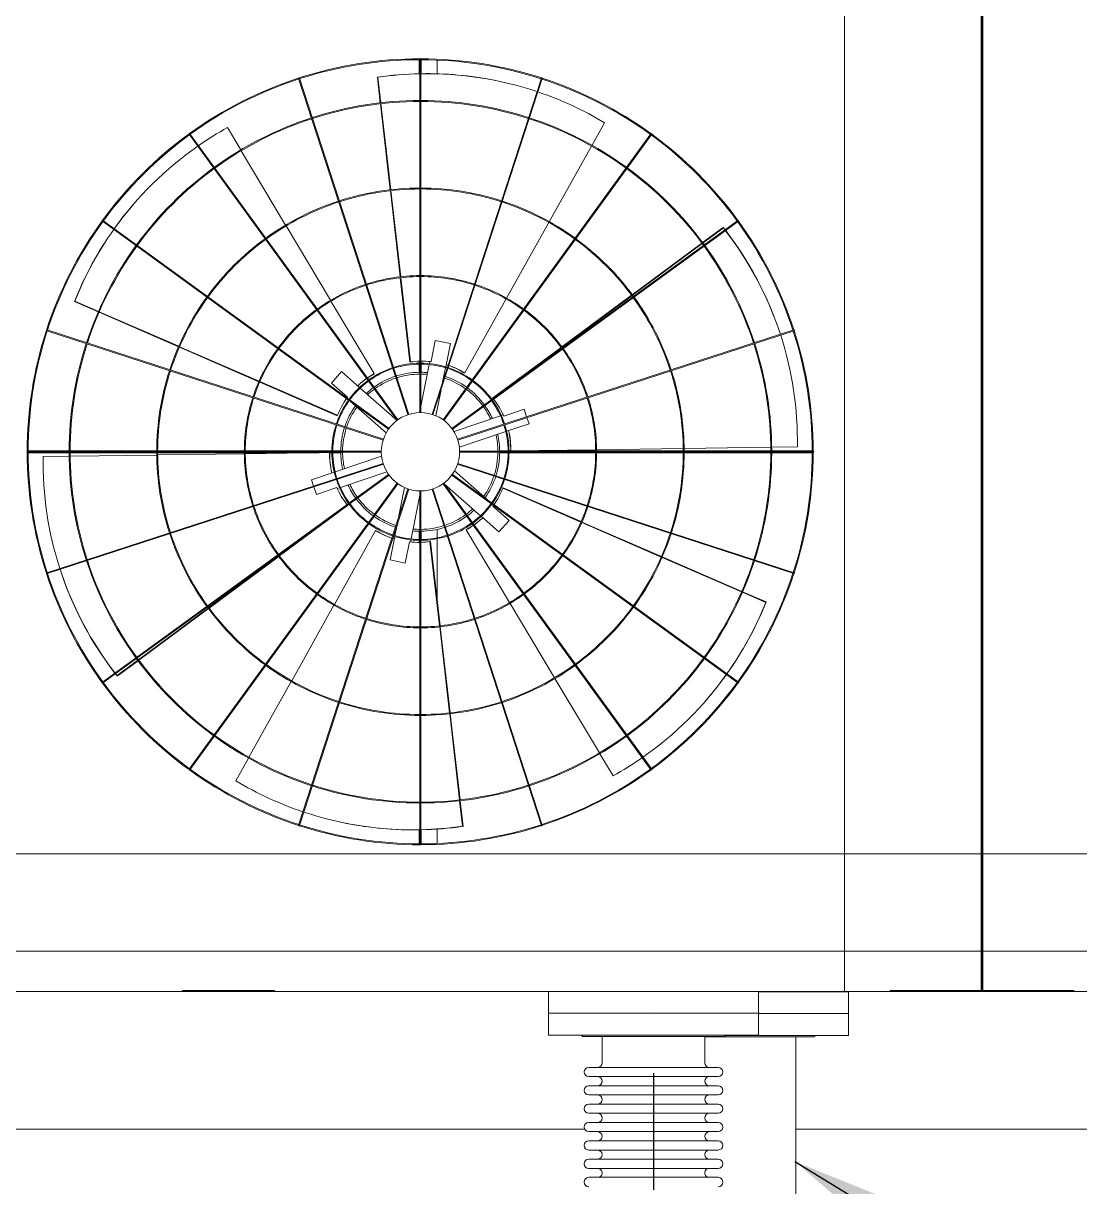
# Model space of a CAD drawing. Header units: millimetres. Extents: x -312439 to 477422, y -331570 to 212570.
# Drawn here: x 345914 to 347065, y 205573 to 206841 of the extents above; entities that cross this region are included whole.
import ezdxf

# ---------------------------------------------------------------- set-up
doc = ezdxf.new("R2010")
doc.units = ezdxf.units.MM
doc.linetypes.add('DASHDOT', pattern=[25.4, 12.7, -6.35, 0, -6.35])
doc.layers.add("MS-110TR'S", color=3, linetype='Continuous', lineweight=5)
doc.layers.add('TEXTO FORMATO', color=4, linetype='Continuous')
doc.styles.add('ROMAND', font='ROMAND.SHX')
doc.dimstyles.new('1-50 (MILIMETRO)', dxfattribs={"dimscale": 0, "dimtxt": 125, "dimasz": 125, "dimexe": 100, "dimexo": 100, "dimgap": 50, "dimtad": 0, "dimdec": 0, "dimzin": 0, "dimdsep": 46, "dimtxsty": 'ROMAND', "dimcen": -390, "dimclrd": 1, "dimclre": 1, "dimclrt": 3, "dimadec": 0, "dimazin": 0, "dimtfac": 1, "dimtdec": 0, "dimtix": 1, "dimtmove": 2, "dimatfit": 2, "dimfxl": 1, "dimtvp": 1, "dimtolj": 1, "dimtzin": 0, "dimarcsym": 0})

msp = doc.modelspace()

# ---------------------------------------------------------------- linework, layer by layer
at = {"color": 6, "linetype": 'DASHDOT', "ltscale": 10}
msp.add_line((346600.753, 205315.928, 0), (346600.753, 205786.196, 0), dxfattribs=at)
at = {"color": 5, "linetype": 'Continuous', "lineweight": 0}
for p, q in [((346755.533, 205736.689, 0), (346755.533, 205460.797, 0)), ((346670.89, 205693.374, 0), (346529.876, 205693.374, 0)), ((346670.89, 205683.374, 0), (346529.876, 205683.374, 0)), ((346670.89, 205673.374, 0), (346529.876, 205673.374, 0)), ((346670.89, 205663.374, 0), (346529.876, 205663.374, 0)), ((346670.89, 205653.374, 0), (346529.876, 205653.374, 0)), ((346670.89, 205643.374, 0), (346529.876, 205643.374, 0)), ((346670.89, 205633.374, 0), (346529.876, 205633.374, 0)), ((346670.89, 205623.374, 0), (346529.876, 205623.374, 0)), ((346670.89, 205613.374, 0), (346529.876, 205613.374, 0)), ((346670.89, 205603.374, 0), (346529.876, 205603.374, 0)), ((346670.89, 205593.374, 0), (346529.876, 205593.374, 0)), ((346670.89, 205583.613, 0), (346529.876, 205583.613, 0))]:
    msp.add_line(p, q, dxfattribs=at)
at = {"color": 7, "linetype": 'Continuous', "lineweight": 0}
for p, q in [((346525.375, 205636.197, 0), (342107.014, 205636.197, 0)), ((351226.744, 205636.197, 0), (346755.533, 205636.197, 0))]:
    msp.add_line(p, q, dxfattribs=at)
at = {"color": 5, "linetype": 'Continuous', "lineweight": 0}
for centre, radius, start, end in [((346529.876, 205698.374, 0), 5, 90, 270), ((346670.89, 205698.374, 0), 5, 270, 90), ((346539.383, 205688.374, 0), 5, 270, 90), ((346661.383, 205688.374, 0), 5, 90, 270), ((346529.876, 205678.374, 0), 5, 90, 270), ((346670.89, 205678.374, 0), 5, 270, 90), ((346539.383, 205668.374, 0), 5, 270, 90), ((346661.383, 205668.374, 0), 5, 90, 270), ((346529.876, 205658.374, 0), 5, 90, 270), ((346539.383, 205648.374, 0), 5, 270, 90), ((346661.383, 205648.374, 0), 5, 90, 270), ((346670.89, 205658.374, 0), 5, 270, 90), ((346529.876, 205638.374, 0), 5, 90, 270), ((346670.89, 205638.374, 0), 5, 270, 90), ((346539.383, 205628.374, 0), 5, 270, 90), ((346661.383, 205628.374, 0), 5, 90, 270), ((346529.876, 205618.374, 0), 5, 90, 270), ((346539.383, 205608.374, 0), 5, 270, 90), ((346661.383, 205608.374, 0), 5, 90, 270), ((346670.89, 205618.374, 0), 5, 270, 90), ((346529.876, 205598.374, 0), 5, 90, 270), ((346670.89, 205598.374, 0), 5, 270, 90), ((346539.509, 205588.374, 0), 5.002, 287.829397, 88.562061), ((346661.258, 205588.374, 0), 5.002, 91.437939, 252.170603), ((346529.876, 205578.494, 0), 5.119, 90, 270), ((346670.89, 205578.494, 0), 5.119, 270, 90)]:
    msp.add_arc(centre, radius, start, end, dxfattribs=at)
at = {"layer": "MS-110TR'S", "color": 3, "linetype": 'Continuous', "lineweight": 0}
for p, q in [((346808.383, 205786.197, 0), (346808.383, 208071.197, 0)), ((346957.383, 205786.197, 0), (346957.383, 208072.197, 0)), ((346958.383, 205786.197, 0), (346958.383, 208072.197, 0)), ((346959.383, 208071.197, 0), (346959.383, 205787.197, 0)), ((346345.287, 206801.274, 0), (346345.287, 206785.997, 0)), ((346346.037, 206416.773, 0), (346346.037, 206802.025, 0)), ((346347.037, 206802.025, 0), (346347.037, 206416.773, 0)), ((346347.287, 206786.035, 0), (346347.287, 206801.274, 0)), ((346364.656, 206785.926, 0), (346364.656, 206800.88, 0)), ((346213.83, 206780.927, 0), (346332.88, 206414.531, 0)), ((346333.831, 206414.84, 0), (346214.781, 206781.236, 0)), ((346299.607, 206782.212, 0), (346300.201, 206782.093, 0)), ((346302.799, 206754.308, 0), (346299.607, 206782.212, 0)), ((346300.201, 206782.093, 0), (346303.372, 206754.373, 0)), ((346359.243, 206414.84, 0), (346478.292, 206781.236, 0)), ((346479.243, 206780.927, 0), (346360.194, 206414.531, 0)), ((346427.938, 206778.662, 0), (346427.344, 206778.781, 0)), ((346313.64, 206659.529, 0), (346302.913, 206753.314, 0)), ((346303.486, 206753.38, 0), (346314.213, 206659.595, 0)), ((346533.431, 206708.076, 0), (346547.142, 206732.629, 0)), ((346321.06, 206408.333, 0), (346094.614, 206720.008, 0)), ((346321.869, 206408.92, 0), (346095.423, 206720.596, 0)), ((346150.77, 206702.954, 0), (346136.234, 206727.319, 0)), ((346597.65, 206720.596, 0), (346371.205, 206408.92, 0)), ((346372.014, 206408.333, 0), (346598.459, 206720.008, 0)), ((346486.921, 206624.785, 0), (346532.944, 206707.203, 0)), ((346199.647, 206621.03, 0), (346151.283, 206702.095, 0)), ((346324.481, 206564.751, 0), (346313.754, 206658.536, 0)), ((346314.327, 206658.601, 0), (346325.054, 206564.816, 0)), ((346036.766, 206647.102, 0), (346036.366, 206646.647, 0)), ((346311.733, 206398.785, 0), (346000.058, 206625.231, 0)), ((346000.646, 206626.04, 0), (346312.321, 206399.594, 0)), ((346248.524, 206539.105, 0), (346200.16, 206620.171, 0)), ((346380.752, 206399.594, 0), (346692.428, 206626.04, 0)), ((346693.015, 206625.231, 0), (346381.34, 206398.785, 0)), ((346440.411, 206541.494, 0), (346486.434, 206623.912, 0)), ((346653.982, 206602.011, 0), (346676.368, 206618.59, 0)), ((346676.562, 206618.016, 0), (346654.325, 206601.547, 0)), ((346676.368, 206618.59, 0), (346676.562, 206618.016, 0)), ((346577.322, 206545.233, 0), (346653.178, 206601.415, 0)), ((346653.522, 206600.952, 0), (346577.665, 206544.769, 0)), ((346335.085, 206472.045, 0), (346324.595, 206563.757, 0)), ((346325.168, 206563.823, 0), (346335.68, 206471.926, 0)), ((346394.936, 206460.056, 0), (346439.924, 206540.621, 0)), ((346500.662, 206488.454, 0), (346576.518, 206544.637, 0)), ((346576.861, 206544.174, 0), (346501.005, 206487.991, 0)), ((345969.526, 206537.739, 0), (345969.927, 206538.194, 0)), ((345995.472, 206526.471, 0), (345969.526, 206537.739, 0)), ((345969.927, 206538.194, 0), (345995.702, 206527, 0)), ((346082.973, 206488.47, 0), (345996.389, 206526.073, 0)), ((345996.619, 206526.602, 0), (346083.204, 206488.999, 0)), ((346296.186, 206459.218, 0), (346249.037, 206538.247, 0)), ((346305.814, 206386.823, 0), (345939.418, 206505.872, 0)), ((345939.727, 206506.823, 0), (346306.123, 206387.774, 0)), ((346386.95, 206387.774, 0), (346753.347, 206506.823, 0)), ((346387.259, 206386.823, 0), (346753.656, 206505.872, 0)), ((346737.459, 206505.677, 0), (346737.265, 206506.252, 0)), ((346170.475, 206450.47, 0), (346083.891, 206488.072, 0)), ((346084.121, 206488.601, 0), (346170.705, 206450.999, 0)), ((346362.629, 206495.321, 0), (346358.031, 206472.366, 0)), ((346362.629, 206495.321, 0), (346379.108, 206492.02, 0)), ((346379.108, 206492.02, 0), (346374.022, 206466.629, 0)), ((346425.494, 206432.782, 0), (346499.858, 206487.859, 0)), ((346500.201, 206487.396, 0), (346428.123, 206434.011, 0)), ((346335.085, 206472.045, 0), (346335.68, 206471.926, 0)), ((346345.287, 206472.794, 0), (346345.287, 206470.617, 0)), ((346345.287, 206469.617, 0), (346345.287, 206460.69, 0)), ((346356.117, 206469.144, 0), (346347.037, 206423.814, 0)), ((346347.287, 206470.623, 0), (346347.287, 206472.846, 0)), ((346347.287, 206460.69, 0), (346347.287, 206469.623, 0)), ((346356.786, 206472.487, 0), (346356.314, 206470.129, 0)), ((346373.825, 206465.644, 0), (346370.731, 206450.197, 0)), ((346255.878, 206413.38, 0), (346171.392, 206450.072, 0)), ((346171.622, 206450.6, 0), (346256.278, 206413.835, 0)), ((346249.492, 206448.872, 0), (346260.59, 206461.493, 0)), ((346260.59, 206461.493, 0), (346280.22, 206444.231, 0)), ((346295.786, 206458.763, 0), (346296.186, 206459.218, 0)), ((346345.287, 206460.69, 0), (346346.037, 206460.69, 0)), ((346347.037, 206460.69, 0), (346347.287, 206460.69, 0)), ((346394.342, 206460.175, 0), (346394.936, 206460.056, 0)), ((346249.492, 206448.872, 0), (346267.073, 206433.412, 0)), ((346280.974, 206443.568, 0), (346321.051, 206408.326, 0)), ((346369.041, 206441.759, 0), (346363.345, 206413.325, 0)), ((346270.493, 206428.748, 0), (346309.185, 206394.724, 0)), ((346425.494, 206432.782, 0), (346425.679, 206432.235, 0)), ((346255.878, 206413.38, 0), (346256.278, 206413.835, 0)), ((346346.037, 206418.822, 0), (346345.625, 206416.766, 0)), ((346433.69, 206413.183, 0), (346383.103, 206396.087, 0)), ((346436.728, 206414.209, 0), (346434.642, 206413.504, 0)), ((346459.424, 206420.566, 0), (346437.245, 206413.071, 0)), ((346459.424, 206420.566, 0), (346462.239, 206412.237, 0)), ((346464.805, 206404.644, 0), (346440.435, 206396.409, 0)), ((346462.559, 206411.289, 0), (346464.805, 206404.644, 0)), ((346439.484, 206396.087, 0), (346388.916, 206378.997, 0)), ((345918.629, 206374.617, 0), (346303.881, 206374.617, 0)), ((345963.84, 206375.117, 0), (345919.13, 206375.117, 0)), ((346059.237, 206375.117, 0), (345964.84, 206375.117, 0)), ((346154.634, 206375.117, 0), (346060.237, 206375.117, 0)), ((346250.033, 206375.117, 0), (346155.634, 206375.117, 0)), ((346259.714, 206375.117, 0), (346251.034, 206375.117, 0)), ((346259.714, 206374.617, 0), (346259.714, 206375.117, 0)), ((346389.193, 206374.617, 0), (346774.445, 206374.617, 0)), ((346442.04, 206375.117, 0), (346432.859, 206375.117, 0)), ((346432.859, 206375.117, 0), (346432.859, 206374.617, 0)), ((346444.982, 206375.117, 0), (346443.04, 206375.117, 0)), ((346444.843, 206375.529, 0), (346445.037, 206374.955, 0)), ((346445.037, 206374.955, 0), (346537.43, 206376.279, 0)), ((346537.439, 206375.117, 0), (346456.345, 206375.117, 0)), ((346538.429, 206376.293, 0), (346632.817, 206377.646, 0)), ((346632.837, 206375.117, 0), (346538.439, 206375.117, 0)), ((346633.817, 206377.66, 0), (346728.204, 206379.012, 0)), ((346728.234, 206375.117, 0), (346633.837, 206375.117, 0)), ((346729.204, 206379.027, 0), (346757.195, 206379.428, 0)), ((346773.443, 206375.117, 0), (346729.234, 206375.117, 0)), ((346303.881, 206373.617, 0), (345918.629, 206373.617, 0)), ((345919.13, 206373.117, 0), (345963.84, 206373.117, 0)), ((345963.87, 206369.215, 0), (345935.379, 206368.807, 0)), ((345939.418, 206242.362, 0), (346305.814, 206361.411, 0)), ((345964.84, 206373.117, 0), (346059.237, 206373.117, 0)), ((346059.257, 206370.582, 0), (345964.87, 206369.229, 0)), ((346060.237, 206373.117, 0), (346154.634, 206373.117, 0)), ((346154.644, 206371.948, 0), (346060.257, 206370.596, 0)), ((346155.634, 206373.117, 0), (346236.229, 206373.117, 0)), ((346247.536, 206373.279, 0), (346155.644, 206371.963, 0)), ((346247.73, 206372.705, 0), (346247.536, 206373.279, 0)), ((346247.591, 206373.117, 0), (346250.033, 206373.117, 0)), ((346251.034, 206373.117, 0), (346259.714, 206373.117, 0)), ((346253.553, 206352.304, 0), (346304.14, 206369.4, 0)), ((346259.714, 206373.117, 0), (346259.714, 206373.617, 0)), ((346387.259, 206361.411, 0), (346753.656, 206242.362, 0)), ((346774.445, 206373.617, 0), (346389.193, 206373.617, 0)), ((346432.859, 206373.617, 0), (346432.859, 206373.117, 0)), ((346432.859, 206373.117, 0), (346442.04, 206373.117, 0)), ((346443.04, 206373.117, 0), (346537.439, 206373.117, 0)), ((346538.439, 206373.117, 0), (346632.837, 206373.117, 0)), ((346633.837, 206373.117, 0), (346728.234, 206373.117, 0)), ((346729.234, 206373.117, 0), (346773.443, 206373.117, 0)), ((346306.123, 206360.46, 0), (345939.727, 206241.411, 0)), ((346000.058, 206123.004, 0), (346311.733, 206349.449, 0)), ((346312.321, 206348.64, 0), (346000.646, 206122.195, 0)), ((346227.769, 206343.59, 0), (346252.601, 206351.982, 0)), ((346259.318, 206335.198, 0), (346309.886, 206352.288, 0)), ((346380.752, 206348.64, 0), (346692.428, 206122.195, 0)), ((346381.34, 206349.449, 0), (346693.015, 206123.004, 0)), ((346419.704, 206321.576, 0), (346383.724, 206353.215, 0)), ((346753.347, 206241.411, 0), (346386.95, 206360.46, 0)), ((346094.614, 206028.226, 0), (346321.06, 206339.902, 0)), ((346321.869, 206339.314, 0), (346095.423, 206027.639, 0)), ((346230.064, 206336.799, 0), (346227.769, 206343.59, 0)), ((346578.596, 206053.864, 0), (346371.205, 206339.314, 0)), ((346372.014, 206339.902, 0), (346598.459, 206028.226, 0)), ((346411.857, 206304.439, 0), (346372.871, 206338.721, 0)), ((346213.83, 205967.307, 0), (346332.88, 206333.704, 0)), ((346333.831, 206333.394, 0), (346214.781, 205966.998, 0)), ((346233.15, 206327.668, 0), (346230.384, 206335.851, 0)), ((346255.329, 206335.164, 0), (346233.15, 206327.668, 0)), ((346255.846, 206334.025, 0), (346258.366, 206334.877, 0)), ((346322.729, 206302.463, 0), (346329.269, 206335.11, 0)), ((346336.467, 206279.141, 0), (346346.037, 206326.916, 0)), ((346346.037, 205946.209, 0), (346346.037, 206331.461, 0)), ((346347.037, 206331.461, 0), (346347.037, 205946.209, 0)), ((346478.292, 205966.998, 0), (346359.243, 206333.394, 0)), ((346360.194, 206333.704, 0), (346479.243, 205967.307, 0)), ((346436.695, 206334.854, 0), (346436.295, 206334.399, 0)), ((346521.371, 206297.451, 0), (346436.295, 206334.399, 0)), ((346436.695, 206334.854, 0), (346521.602, 206297.98, 0)), ((346267.079, 206315.453, 0), (346193.038, 206260.614, 0)), ((346267.079, 206315.453, 0), (346266.993, 206315.707, 0)), ((346425.5, 206314.822, 0), (346443.081, 206299.362, 0)), ((346431.983, 206286.741, 0), (346412.612, 206303.775, 0)), ((346443.081, 206299.362, 0), (346431.983, 206286.741, 0)), ((346192.696, 206261.078, 0), (346238.693, 206295.146, 0)), ((346297.637, 206288.178, 0), (346252.769, 206207.827, 0)), ((346298.232, 206288.059, 0), (346297.637, 206288.178, 0)), ((346318.777, 206282.732, 0), (346321.039, 206294.025, 0)), ((346346.037, 206287.545, 0), (346345.287, 206287.545, 0)), ((346345.287, 206287.545, 0), (346345.287, 206278.617, 0)), ((346347.287, 206287.545, 0), (346347.037, 206287.545, 0)), ((346347.287, 206278.612, 0), (346347.287, 206287.545, 0)), ((346364.656, 206280.343, 0), (346364.656, 206289.51, 0)), ((346396.788, 206289.471, 0), (346396.388, 206289.016, 0)), ((346396.388, 206289.016, 0), (346443.667, 206209.769, 0)), ((346608.873, 206259.451, 0), (346522.289, 206297.053, 0)), ((346522.519, 206297.582, 0), (346609.103, 206259.979, 0)), ((346313.465, 206256.214, 0), (346318.58, 206281.747, 0)), ((346329.944, 206252.913, 0), (346334.543, 206275.869, 0)), ((346335.787, 206275.747, 0), (346336.27, 206278.156, 0)), ((346345.287, 206277.617, 0), (346345.287, 206275.388, 0)), ((346347.287, 206275.44, 0), (346347.287, 206277.612, 0)), ((346367.412, 206184.357, 0), (346356.894, 206276.308, 0)), ((346357.488, 206276.189, 0), (346356.894, 206276.308, 0)), ((346357.488, 206276.189, 0), (346367.985, 206184.421, 0)), ((346364.656, 206279.325, 0), (346364.656, 206213.523, 0)), ((346116.035, 206204.3, 0), (346191.892, 206260.483, 0)), ((346192.235, 206260.019, 0), (346116.378, 206203.836, 0)), ((346329.944, 206252.913, 0), (346313.465, 206256.214, 0)), ((346696.374, 206221.45, 0), (346609.79, 206259.052, 0)), ((346610.021, 206259.581, 0), (346696.605, 206221.979, 0)), ((345955.115, 206242.557, 0), (345955.309, 206241.983, 0)), ((346722.647, 206210.04, 0), (346697.292, 206221.052, 0)), ((346697.522, 206221.581, 0), (346723.047, 206210.495, 0)), ((346723.047, 206210.495, 0), (346722.647, 206210.04, 0)), ((346039.375, 206147.522, 0), (346115.232, 206203.705, 0)), ((346115.574, 206203.241, 0), (346039.718, 206147.058, 0)), ((346252.282, 206206.954, 0), (346206.259, 206124.536, 0)), ((346444.18, 206208.91, 0), (346492.545, 206127.844, 0)), ((346378.253, 206089.578, 0), (346367.525, 206183.363, 0)), ((346368.099, 206183.427, 0), (346378.826, 206089.642, 0)), ((346016.012, 206130.218, 0), (346038.571, 206146.927, 0)), ((346038.914, 206146.463, 0), (346016.206, 206129.644, 0)), ((346016.206, 206129.644, 0), (346016.012, 206130.218, 0)), ((346205.771, 206123.663, 0), (346159.749, 206041.245, 0)), ((346493.057, 206126.985, 0), (346541.422, 206045.92, 0)), ((346655.807, 206101.132, 0), (346656.208, 206101.587, 0)), ((346389.094, 205994.799, 0), (346378.367, 206088.584, 0)), ((346378.94, 206088.649, 0), (346389.667, 205994.863, 0)), ((346541.934, 206045.061, 0), (346556.34, 206020.916, 0)), ((346597.65, 206027.639, 0), (346578.596, 206053.864, 0)), ((346159.261, 206040.372, 0), (346145.432, 206015.605, 0)), ((346392.372, 205966.141, 0), (346389.208, 205993.805, 0)), ((346389.781, 205993.87, 0), (346392.966, 205966.022, 0)), ((346264.635, 205969.572, 0), (346265.229, 205969.453, 0)), ((346345.287, 205962.199, 0), (346345.287, 205946.961, 0)), ((346347.287, 205946.961, 0), (346347.287, 205962.238, 0)), ((346364.656, 205963.021, 0), (346364.656, 205947.354, 0)), ((346392.966, 205966.022, 0), (346392.372, 205966.141, 0)), ((342257.014, 205936.197, 0), (346957.383, 205936.197, 0)), ((346958.383, 205936.197, 0), (351658.752, 205936.197, 0)), ((346957.383, 205886.197, 0), (346959.383, 205886.197, 0)), ((346957.383, 205830.197, 0), (342258.014, 205830.197, 0)), ((351658.752, 205830.197, 0), (346959.383, 205830.197, 0)), ((342257.014, 205786.197, 0), (351659.752, 205786.197, 0)), ((346087.409, 205787.197, 0), (346187.409, 205787.197, 0)), ((346087.409, 205786.197, 0), (346087.409, 205787.197, 0)), ((346187.409, 205787.197, 0), (346187.409, 205786.197, 0)), ((346485.883, 205786.197, 0), (346485.883, 205738.597, 0)), ((346714.883, 205786.197, 0), (346714.883, 205738.597, 0)), ((346812.883, 205785.889, 0), (346714.883, 205785.889, 0)), ((346736.477, 205786.197, 0), (346736.702, 205785.889, 0)), ((346746.848, 205785.889, 0), (346747.085, 205786.197, 0)), ((346812.883, 205785.889, 0), (346812.883, 205738.289, 0)), ((346858.383, 205786.197, 0), (346858.383, 205787.197, 0)), ((346858.383, 205787.197, 0), (346957.383, 205787.197, 0)), ((346959.383, 205787.197, 0), (347058.383, 205787.197, 0)), ((347058.383, 205787.197, 0), (347058.383, 205786.197, 0)), ((346714.883, 205762.397, 0), (346485.883, 205762.397, 0)), ((346714.883, 205762.089, 0), (346812.883, 205762.089, 0)), ((346485.883, 205738.597, 0), (346714.883, 205738.597, 0)), ((346523.483, 205736.997, 0), (346521.883, 205738.597, 0)), ((346677.283, 205736.997, 0), (346523.483, 205736.997, 0)), ((346775.283, 205736.689, 0), (346656.383, 205736.689, 0)), ((346677.283, 205736.997, 0), (346678.883, 205738.597, 0)), ((346678.575, 205738.289, 0), (346812.883, 205738.289, 0)), ((346775.283, 205736.689, 0), (346776.883, 205738.289, 0))]:
    msp.add_line(p, q, dxfattribs=at)
at = {"layer": "MS-110TR'S", "color": 5, "linetype": 'Continuous', "lineweight": 0}
for p, q in [((346544.383, 205736.997, 0), (346544.383, 205708.374, 0)), ((346656.383, 205736.997, 0), (346656.383, 205708.374, 0)), ((346670.89, 205703.374, 0), (346529.876, 205703.374, 0))]:
    msp.add_line(p, q, dxfattribs=at)
at = {"layer": "MS-110TR'S", "color": 3, "linetype": 'Continuous', "lineweight": 0}
msp.add_circle((346346.537, 206374.117, 0), 42.659, dxfattribs=at)
for centre, radius, start, end in [((346346.287, 206374.117, 0), 428.158, 90.024494, 107.917544), ((346346.287, 206374.117, 0), 427.158, 90.033533, 107.901042), ((346346.537, 206802.025, 0), 0.5, 0, 180), ((346346.287, 206374.117, 0), 428.158, 72.030975, 89.908558), ((346346.287, 206374.117, 0), 427.158, 72.035174, 89.899401), ((346346.287, 206374.117, 0), 428.158, 108.018773, 125.932197), ((346346.287, 206374.117, 0), 427.158, 108.035174, 125.905805), ((346214.306, 206781.082, 0), 0.5, 18, 198), ((346478.768, 206781.082, 0), 0.5, 342, 162), ((346346.287, 206374.117, 0), 427.158, 54.039937, 71.901042), ((346346.287, 206374.117, 0), 428.158, 54.03841, 71.905364), ((346346.537, 206374.117, 0), 382.698, 90.074858, 107.925142), ((346346.537, 206374.117, 0), 381.698, 90.075054, 107.924946), ((346346.537, 206374.117, 0), 382.698, 72.074858, 89.925142), ((346346.537, 206374.117, 0), 381.698, 72.075054, 89.924946), ((346346.537, 206374.117, 0), 382.698, 108.074858, 125.925142), ((346346.537, 206374.117, 0), 381.698, 108.075054, 125.924946), ((346346.537, 206374.117, 0), 381.698, 54.075054, 71.924946), ((346346.537, 206374.117, 0), 382.698, 54.074858, 71.925142), ((346346.287, 206374.117, 0), 428.158, 126.013622, 143.951759), ((346346.287, 206374.117, 0), 427.158, 126.039937, 143.913223), ((346095.019, 206720.302, 0), 0.5, 36, 216), ((346598.055, 206720.302, 0), 0.5, 324, 144), ((346346.287, 206374.117, 0), 427.158, 36.047356, 53.905805), ((346346.287, 206374.117, 0), 428.158, 36.046941, 53.907446), ((346346.537, 206374.117, 0), 382.698, 126.074858, 143.925142), ((346346.537, 206374.117, 0), 381.698, 126.075054, 143.924946), ((346346.537, 206374.117, 0), 381.698, 36.075054, 53.924946), ((346346.537, 206374.117, 0), 382.698, 36.074858, 53.925142), ((346346.537, 206374.117, 0), 287.302, 90.099714, 107.900286), ((346346.537, 206374.117, 0), 286.302, 90.100062, 107.899938), ((346346.537, 206374.117, 0), 287.302, 72.099714, 89.900286), ((346346.537, 206374.117, 0), 286.302, 72.100062, 89.899938), ((346346.537, 206374.117, 0), 287.302, 108.099714, 125.900286), ((346346.537, 206374.117, 0), 286.302, 108.100062, 125.899938), ((346346.537, 206374.117, 0), 286.302, 54.100062, 71.899938), ((346346.537, 206374.117, 0), 287.302, 54.099714, 71.900286), ((346346.287, 206374.117, 0), 428.158, 144.008871, 161.974926), ((346346.287, 206374.117, 0), 427.158, 144.047356, 161.922571), ((346000.352, 206625.635, 0), 0.5, 54, 234), ((346346.287, 206374.117, 0), 427.158, 18.056704, 35.913223), ((346692.721, 206625.635, 0), 0.5, 306, 126), ((346346.287, 206374.117, 0), 428.158, 18.056552, 35.913726), ((346346.537, 206374.117, 0), 287.302, 126.099714, 143.900286), ((346346.537, 206374.117, 0), 286.302, 126.100062, 143.899938), ((346346.537, 206374.117, 0), 286.302, 36.100062, 53.899938), ((346346.537, 206374.117, 0), 287.302, 36.099714, 53.900286), ((346346.537, 206374.117, 0), 382.698, 144.074858, 161.925142), ((346346.537, 206374.117, 0), 381.698, 144.075054, 161.924946), ((346346.537, 206374.117, 0), 381.698, 18.075054, 35.924946), ((346346.537, 206374.117, 0), 382.698, 18.074858, 35.925142), ((346346.537, 206374.117, 0), 191.905, 90.149282, 107.850718), ((346346.537, 206374.117, 0), 190.905, 90.150064, 107.849936), ((346346.537, 206374.117, 0), 191.905, 72.149282, 89.850718), ((346346.537, 206374.117, 0), 190.905, 72.150064, 89.849936), ((346346.537, 206374.117, 0), 191.905, 108.149282, 125.850718), ((346346.537, 206374.117, 0), 190.905, 108.150064, 125.849936), ((346346.537, 206374.117, 0), 190.905, 54.150064, 71.849936), ((346346.537, 206374.117, 0), 191.905, 54.149282, 71.850718), ((346346.537, 206374.117, 0), 287.302, 144.099714, 161.900286), ((346346.537, 206374.117, 0), 286.302, 144.100062, 161.899938), ((346346.537, 206374.117, 0), 286.302, 18.100062, 35.899938), ((346346.537, 206374.117, 0), 287.302, 18.099714, 35.900286), ((346346.537, 206374.117, 0), 191.905, 126.149282, 143.850718), ((346346.537, 206374.117, 0), 190.905, 126.150064, 143.849936), ((346346.537, 206374.117, 0), 190.905, 36.150064, 53.849936), ((346346.537, 206374.117, 0), 191.905, 36.149282, 53.850718), ((346346.287, 206374.117, 0), 428.158, 162.004374, 197.995626), ((346346.287, 206374.117, 0), 427.158, 162.056704, 179.932934), ((345939.572, 206506.348, 0), 0.5, 72, 252), ((346346.287, 206374.117, 0), 427.158, 0.067066, 17.922571), ((346753.501, 206506.348, 0), 0.5, 288, 108), ((346346.287, 206374.117, 0), 428.158, 0.06691, 17.922771), ((346346.537, 206374.117, 0), 382.698, 162.074858, 179.925142), ((346346.537, 206374.117, 0), 381.698, 162.075054, 179.924946), ((346346.537, 206374.117, 0), 381.698, 0.075054, 17.924946), ((346346.537, 206374.117, 0), 382.698, 0.074858, 17.925142), ((346346.537, 206374.117, 0), 191.905, 144.149282, 161.850718), ((346346.537, 206374.117, 0), 190.905, 144.150064, 161.849936), ((346346.537, 206374.117, 0), 190.905, 18.150064, 35.849936), ((346346.537, 206374.117, 0), 191.905, 18.149282, 35.850718), ((346346.537, 206374.117, 0), 96.508, 108.296845, 125.703155), ((346346.537, 206374.117, 0), 95.508, 108.299953, 125.700047), ((346346.537, 206374.117, 0), 96.508, 90.296845, 107.703155), ((346346.537, 206374.117, 0), 95.508, 90.299953, 107.700047), ((346346.537, 206374.117, 0), 96.508, 72.296845, 89.703155), ((346346.537, 206374.117, 0), 95.508, 72.299953, 89.700047), ((346346.537, 206374.117, 0), 95.508, 54.299953, 71.700047), ((346346.537, 206374.117, 0), 96.508, 54.296845, 71.703155), ((346346.537, 206374.117, 0), 287.302, 162.099714, 179.900286), ((346346.537, 206374.117, 0), 286.302, 162.100062, 179.899938), ((346346.537, 206374.117, 0), 96.508, 126.296845, 143.703155), ((346346.537, 206374.117, 0), 95.508, 126.299953, 143.700047), ((346346.287, 206374.117, 0), 86.578, 108.173543, 125.535257), ((346346.287, 206374.117, 0), 84.578, 108.177647, 125.524267), ((346346.287, 206374.117, 0), 86.578, 90.165445, 107.511756), ((346346.287, 206374.117, 0), 84.578, 90.169358, 107.500211), ((346346.287, 206374.117, 0), 86.578, 84.656808, 89.503658), ((346346.287, 206374.117, 0), 84.578, 84.798838, 89.491921), ((346346.287, 206374.117, 0), 84.578, 72.177647, 72.547384), ((346346.287, 206374.117, 0), 86.578, 72.173543, 72.689414), ((346346.287, 206374.117, 0), 84.578, 54.201702, 71.500211), ((346346.287, 206374.117, 0), 86.578, 54.197043, 71.511756), ((346346.537, 206374.117, 0), 95.508, 36.299953, 53.700047), ((346346.537, 206374.117, 0), 96.508, 36.296845, 53.703155), ((346346.537, 206374.117, 0), 286.302, 0.100062, 17.899938), ((346346.537, 206374.117, 0), 287.302, 0.099714, 17.900286), ((346346.287, 206374.117, 0), 86.578, 126.197043, 132.689414), ((346346.287, 206374.117, 0), 84.578, 126.201702, 132.547384), ((346346.287, 206374.117, 0), 84.578, 36.23917, 53.524267), ((346346.287, 206374.117, 0), 86.578, 36.233645, 53.535257), ((346346.537, 206374.117, 0), 191.905, 162.149282, 179.850718), ((346346.537, 206374.117, 0), 190.905, 162.150064, 179.849936), ((346346.537, 206374.117, 0), 96.508, 144.296845, 161.703155), ((346346.537, 206374.117, 0), 95.508, 144.299953, 161.700047), ((346346.537, 206374.117, 0), 95.508, 18.299953, 35.700047), ((346346.537, 206374.117, 0), 96.508, 18.296845, 35.703155), ((346346.537, 206374.117, 0), 190.905, 0.150064, 17.849936), ((346346.537, 206374.117, 0), 191.905, 0.149282, 17.850718), ((346346.287, 206374.117, 0), 86.578, 144.656808, 161.617982), ((346346.287, 206374.117, 0), 84.578, 144.798838, 161.608948), ((346346.287, 206374.117, 0), 84.578, 24.798838, 35.561735), ((346346.287, 206374.117, 0), 86.578, 24.656808, 35.57186), ((346346.537, 206374.117, 0), 96.508, 162.296845, 179.703155), ((346346.537, 206374.117, 0), 95.508, 162.299953, 179.700047), ((346346.287, 206374.117, 0), 86.578, 162.279766, 179.669108), ((346346.287, 206374.117, 0), 84.578, 162.286382, 179.661283), ((346346.537, 206374.117, 0), 95.508, 0.299953, 17.700047), ((346346.537, 206374.117, 0), 96.508, 0.296845, 17.703155), ((346346.287, 206374.117, 0), 84.578, 0.338717, 12.547384), ((346346.287, 206374.117, 0), 86.578, 0.330892, 12.689414), ((345918.629, 206374.117, 0), 0.5, 90, 270), ((346774.445, 206374.117, 0), 0.5, 270, 90), ((346346.287, 206374.117, 0), 427.158, 180.067066, 197.943296), ((346346.537, 206374.117, 0), 382.698, 180.074858, 197.925142), ((346346.537, 206374.117, 0), 381.698, 180.075054, 197.924946), ((346346.537, 206374.117, 0), 287.302, 180.099714, 197.900286), ((346346.537, 206374.117, 0), 286.302, 180.100062, 197.899938), ((346346.537, 206374.117, 0), 191.905, 180.149282, 197.850718), ((346346.537, 206374.117, 0), 190.905, 180.150064, 197.849936), ((346346.537, 206374.117, 0), 96.508, 180.296845, 197.703155), ((346346.537, 206374.117, 0), 95.508, 180.299953, 197.700047), ((346346.287, 206374.117, 0), 86.578, 180.330892, 192.689414), ((346346.287, 206374.117, 0), 84.578, 180.338717, 192.547384), ((346346.287, 206374.117, 0), 84.578, 342.391052, 359.661283), ((346346.287, 206374.117, 0), 86.578, 342.382018, 359.669108), ((346346.537, 206374.117, 0), 95.508, 342.299953, 359.700047), ((346346.537, 206374.117, 0), 96.508, 342.296845, 359.703155), ((346346.537, 206374.117, 0), 190.905, 342.150064, 359.849936), ((346346.537, 206374.117, 0), 191.905, 342.149282, 359.850718), ((346346.537, 206374.117, 0), 286.302, 342.100062, 359.899938), ((346346.537, 206374.117, 0), 287.302, 342.099714, 359.900286), ((346346.537, 206374.117, 0), 381.698, 342.075054, 359.924946), ((346346.537, 206374.117, 0), 382.698, 342.074858, 359.925142), ((346346.287, 206374.117, 0), 427.158, 342.077429, 359.932934), ((346346.287, 206374.117, 0), 428.158, 342.077229, 359.93309), ((346346.537, 206374.117, 0), 96.508, 198.296845, 215.703155), ((346346.537, 206374.117, 0), 95.508, 198.299953, 215.700047), ((346346.287, 206374.117, 0), 86.578, 204.656808, 215.766355), ((346346.287, 206374.117, 0), 84.578, 204.798838, 215.76083), ((346346.287, 206374.117, 0), 84.578, 324.798838, 341.713618), ((346346.287, 206374.117, 0), 86.578, 324.656808, 341.720234), ((346346.537, 206374.117, 0), 95.508, 324.299953, 341.700047), ((346346.537, 206374.117, 0), 96.508, 324.296845, 341.703155), ((346346.287, 206374.117, 0), 84.578, 216.438265, 233.798298), ((346346.537, 206374.117, 0), 191.905, 198.149282, 215.850718), ((346346.537, 206374.117, 0), 190.905, 198.150064, 215.849936), ((346346.537, 206374.117, 0), 96.508, 216.296845, 233.703155), ((346346.537, 206374.117, 0), 95.508, 216.299953, 233.700047), ((346346.287, 206374.117, 0), 86.578, 216.42814, 233.802957), ((346346.287, 206374.117, 0), 84.578, 306.475733, 312.547384), ((346346.537, 206374.117, 0), 95.508, 306.299953, 323.700047), ((346346.537, 206374.117, 0), 96.508, 306.296845, 323.703155), ((346346.537, 206374.117, 0), 190.905, 324.150064, 341.849936), ((346346.537, 206374.117, 0), 191.905, 324.149282, 341.850718), ((346346.287, 206374.117, 0), 86.578, 234.464743, 251.826457), ((346346.287, 206374.117, 0), 84.578, 234.475733, 251.822353), ((346346.287, 206374.117, 0), 84.578, 288.499789, 305.798298), ((346346.287, 206374.117, 0), 86.578, 288.488244, 305.802957), ((346346.287, 206374.117, 0), 86.578, 306.464743, 312.689414), ((346346.537, 206374.117, 0), 286.302, 198.100062, 215.899938), ((346346.537, 206374.117, 0), 96.508, 234.296845, 251.703155), ((346346.537, 206374.117, 0), 95.508, 234.299953, 251.700047), ((346346.287, 206374.117, 0), 86.578, 252.488244, 252.689414), ((346346.287, 206374.117, 0), 84.578, 252.499789, 252.547384), ((346346.287, 206374.117, 0), 86.578, 264.656808, 269.834555), ((346346.287, 206374.117, 0), 84.578, 264.798838, 269.830642), ((346346.287, 206374.117, 0), 84.578, 270.508079, 287.822353), ((346346.287, 206374.117, 0), 86.578, 270.496342, 287.826457), ((346346.537, 206374.117, 0), 95.508, 288.299953, 305.700047), ((346346.537, 206374.117, 0), 96.508, 288.296845, 305.703155), ((346346.537, 206374.117, 0), 286.302, 324.100062, 341.899938), ((346346.537, 206374.117, 0), 287.302, 198.099714, 215.900286), ((346346.537, 206374.117, 0), 96.508, 252.296845, 269.703155), ((346346.537, 206374.117, 0), 95.508, 252.299953, 269.700047), ((346346.537, 206374.117, 0), 95.508, 270.299953, 287.700047), ((346346.537, 206374.117, 0), 96.508, 270.296845, 287.703155), ((346346.537, 206374.117, 0), 287.302, 324.099714, 341.900286), ((346346.537, 206374.117, 0), 191.905, 216.149282, 233.850718), ((346346.537, 206374.117, 0), 190.905, 216.150064, 233.849936), ((346346.537, 206374.117, 0), 190.905, 306.150064, 323.849936), ((346346.537, 206374.117, 0), 191.905, 306.149282, 323.850718), ((346346.537, 206374.117, 0), 382.698, 198.074858, 215.925142), ((346346.537, 206374.117, 0), 381.698, 198.075054, 215.924946), ((346346.537, 206374.117, 0), 381.698, 324.075054, 341.924946), ((346346.537, 206374.117, 0), 382.698, 324.074858, 341.925142), ((345939.572, 206241.886, 0), 0.5, 108, 288), ((346346.287, 206374.117, 0), 428.158, 198.025074, 215.991129), ((346346.287, 206374.117, 0), 427.158, 198.077429, 215.952644), ((346346.287, 206374.117, 0), 427.158, 324.086777, 341.943296), ((346346.287, 206374.117, 0), 428.158, 324.086274, 341.943448), ((346753.501, 206241.886, 0), 0.5, 252, 72), ((346346.537, 206374.117, 0), 191.905, 234.149282, 251.850718), ((346346.537, 206374.117, 0), 190.905, 234.150064, 251.849936), ((346346.537, 206374.117, 0), 190.905, 288.150064, 305.849936), ((346346.537, 206374.117, 0), 191.905, 288.149282, 305.850718), ((346346.537, 206374.117, 0), 287.302, 216.099714, 233.900286), ((346346.537, 206374.117, 0), 286.302, 216.100062, 233.899938), ((346346.537, 206374.117, 0), 286.302, 306.100062, 323.899938), ((346346.537, 206374.117, 0), 287.302, 306.099714, 323.900286), ((346346.537, 206374.117, 0), 191.905, 252.149282, 269.850718), ((346346.537, 206374.117, 0), 190.905, 252.150064, 269.849936), ((346346.537, 206374.117, 0), 190.905, 270.150064, 287.849936), ((346346.537, 206374.117, 0), 191.905, 270.149282, 287.850718), ((346346.537, 206374.117, 0), 382.698, 216.074858, 233.925142), ((346346.537, 206374.117, 0), 381.698, 216.075054, 233.924946), ((346346.537, 206374.117, 0), 381.698, 306.075054, 323.924946), ((346346.537, 206374.117, 0), 382.698, 306.074858, 323.925142), ((346346.537, 206374.117, 0), 287.302, 234.099714, 251.900286), ((346346.537, 206374.117, 0), 286.302, 234.100062, 251.899938), ((346346.537, 206374.117, 0), 286.302, 288.100062, 305.899938), ((346346.537, 206374.117, 0), 287.302, 288.099714, 305.900286), ((346000.352, 206122.599, 0), 0.5, 126, 306), ((346346.287, 206374.117, 0), 428.158, 216.048241, 233.986378), ((346346.287, 206374.117, 0), 427.158, 216.086777, 233.960063), ((346346.287, 206374.117, 0), 427.158, 306.094195, 323.952644), ((346346.287, 206374.117, 0), 428.158, 306.092554, 323.953059), ((346692.721, 206122.599, 0), 0.5, 234, 54), ((346346.537, 206374.117, 0), 287.302, 252.099714, 269.900286), ((346346.537, 206374.117, 0), 286.302, 252.100062, 269.899938), ((346346.537, 206374.117, 0), 286.302, 270.100062, 287.899938), ((346346.537, 206374.117, 0), 287.302, 270.099714, 287.900286), ((346346.537, 206374.117, 0), 382.698, 234.074858, 251.925142), ((346346.537, 206374.117, 0), 381.698, 234.075054, 251.924946), ((346346.537, 206374.117, 0), 381.698, 288.075054, 305.924946), ((346346.537, 206374.117, 0), 382.698, 288.074858, 305.925142), ((346095.019, 206027.932, 0), 0.5, 144, 324), ((346346.287, 206374.117, 0), 428.158, 234.067803, 251.981227), ((346346.287, 206374.117, 0), 427.158, 234.094195, 251.964826), ((346346.287, 206374.117, 0), 427.158, 288.098958, 305.960063), ((346346.287, 206374.117, 0), 428.158, 288.094636, 305.96159), ((346598.055, 206027.932, 0), 0.5, 216, 36), ((346346.537, 206374.117, 0), 382.698, 252.074858, 269.925142), ((346346.537, 206374.117, 0), 381.698, 252.075054, 269.924946), ((346346.537, 206374.117, 0), 381.698, 270.075054, 287.924946), ((346346.537, 206374.117, 0), 382.698, 270.074858, 287.925142), ((346214.306, 205967.153, 0), 0.5, 162, 342), ((346346.287, 206374.117, 0), 428.158, 252.082456, 269.975506), ((346346.287, 206374.117, 0), 427.158, 252.098958, 269.966467), ((346346.287, 206374.117, 0), 428.158, 270.091442, 287.969025), ((346346.287, 206374.117, 0), 427.158, 270.100599, 287.964826), ((346478.768, 205967.153, 0), 0.5, 198, 18), ((346346.537, 205946.209, 0), 0.5, 180, 0)]:
    msp.add_arc(centre, radius, start, end, dxfattribs=at)
at = {"layer": "MS-110TR'S", "color": 5, "linetype": 'Continuous', "lineweight": 0}
for centre, start, end in [((346539.383, 205708.374, 0), 270, 0), ((346661.383, 205708.374, 0), 180, 270)]:
    msp.add_arc(centre, 5, start, end, dxfattribs=at)
at = {"layer": "MS-110TR'S", "color": 3, "linetype": 'Continuous', "lineweight": 0}
for centre, major_axis, start_param, end_param in [((346346.287, 206374.117, 0), (81.057, 404.664), 0.2078073, 0.32590727), ((346346.881, 206373.998, 0), (81.057, 404.664), 0.20931516, 0.32590727), ((346346.881, 206373.998, 0), (81.057, 404.664), 6.16322366, 6.48996283), ((346346.287, 206374.117, 0), (81.057, 404.664), 0, 0.20526967), ((346346.881, 206373.998, 0), (81.057, 404.664), 5.95727804, 6.16068281), ((346346.687, 206374.572, 0), (-309.921, 272.53), 5.95727804, 6.05118317), ((346346.687, 206374.572, 0), (-309.921, 272.53), 6.05371958, 6.38060415), ((346346.287, 206374.117, 0), (-309.921, 272.53), 0, 0.09588536), ((346346.287, 206374.117, 0), (-309.921, 272.53), 0.09842683, 0.32590727), ((346346.687, 206374.572, 0), (-309.921, 272.53), 0.09996031, 0.32590727), ((346346.287, 206374.117, 0), (390.978, 132.134), 0.3172674, 0.32590727), ((346346.481, 206373.543, 0), (390.978, 132.134), 0.31873174, 0.32590727), ((346346.481, 206373.543, 0), (390.978, 132.134), 6.27347339, 6.59938579), ((346346.287, 206374.117, 0), (390.978, 132.134), 0, 0.31473615), ((346346.481, 206373.543, 0), (390.978, 132.134), 5.95727804, 6.27093083), ((346346.881, 206373.998, 0), (19.451, 97.105), 0.21610048, 0.32590727), ((346346.881, 206373.998, 0), (19.451, 97.105), 0.08898637, 0.20552527), ((346346.287, 206374.117, 0), (19.451, 97.105), 6.16380472, 6.18740867), ((346346.881, 206373.998, 0), (19.451, 97.105), 6.17017799, 6.19385728), ((346346.287, 206374.117, 0), (19.451, 97.105), 5.95727804, 6.15321616), ((346346.881, 206373.998, 0), (19.451, 97.105), 5.95727804, 6.15958939), ((346346.687, 206374.572, 0), (-74.37, 65.397), 6.06086145, 6.19385728), ((346346.287, 206374.117, 0), (-74.37, 65.397), 6.05461193, 6.18740867), ((346346.687, 206374.572, 0), (-74.37, 65.397), 5.95727804, 6.0502913), ((346346.287, 206374.117, 0), (-74.37, 65.397), 5.95727804, 6.04404185), ((346346.687, 206374.572, 0), (-74.37, 65.397), 0.10765943, 0.32590727), ((346346.687, 206374.572, 0), (-74.37, 65.397), 0.08898637, 0.09706817), ((346346.481, 206373.543, 0), (93.82, 31.707), 0.08898637, 0.31565174), ((346346.287, 206374.117, 0), (93.82, 31.707), 5.95727804, 6.18740867), ((346346.481, 206373.543, 0), (93.82, 31.707), 5.95727804, 6.19385728), ((346346.093, 206374.691, 0), (-390.978, -132.134), 5.95727804, 6.27132368), ((346346.093, 206374.691, 0), (-93.82, -31.707), 5.95727804, 6.19385728), ((346346.287, 206374.117, 0), (-93.82, -31.707), 5.95727804, 6.18740867), ((346346.093, 206374.691, 0), (-93.82, -31.707), 0.08898637, 0.31875187), ((346345.887, 206373.662, 0), (74.37, -65.397), 0.11077229, 0.32590727), ((346345.887, 206373.662, 0), (74.37, -65.397), 0.08898637, 0.10018082), ((346346.287, 206374.117, 0), (74.37, -65.397), 6.05888766, 6.18740867), ((346345.887, 206373.662, 0), (74.37, -65.397), 6.0651374, 6.19385728), ((346345.693, 206374.236, 0), (-19.451, -97.105), 5.95727804, 6.16462452), ((346346.287, 206374.117, 0), (-19.451, -97.105), 5.95727804, 6.15825136), ((346345.887, 206373.662, 0), (74.37, -65.397), 5.95727804, 6.05456696), ((346346.287, 206374.117, 0), (74.37, -65.397), 5.95727804, 6.04831757), ((346345.693, 206374.236, 0), (-19.451, -97.105), 6.17521346, 6.19385728), ((346346.287, 206374.117, 0), (-19.451, -97.105), 6.16883991, 6.18740867), ((346345.693, 206374.236, 0), (-19.451, -97.105), 0.08898637, 0.21081282), ((346345.693, 206374.236, 0), (-19.451, -97.105), 0.22138839, 0.32590727), ((346346.093, 206374.691, 0), (-390.978, -132.134), 6.27386624, 6.60012971), ((346346.287, 206374.117, 0), (-390.978, -132.134), 0, 0.31548007), ((346345.887, 206373.662, 0), (309.921, -272.53), 0.10070723, 0.32590727), ((346346.287, 206374.117, 0), (309.921, -272.53), 0.09917375, 0.32590727), ((346346.287, 206374.117, 0), (-390.978, -132.134), 0.31801132, 0.32590727), ((346346.093, 206374.691, 0), (-390.978, -132.134), 0.31947566, 0.32590727), ((346345.887, 206373.662, 0), (309.921, -272.53), 6.05474559, 6.38135106), ((346346.287, 206374.117, 0), (309.921, -272.53), 0, 0.09663228), ((346345.887, 206373.662, 0), (309.921, -272.53), 5.95727804, 6.05220917), ((346345.693, 206374.236, 0), (-81.057, -404.664), 5.95727804, 6.16189106), ((346345.693, 206374.236, 0), (-81.057, -404.664), 6.16443191, 6.49123165), ((346346.287, 206374.117, 0), (-81.057, -404.664), 0, 0.20653849), ((346345.693, 206374.236, 0), (-81.057, -404.664), 0.21058398, 0.32590727), ((346346.287, 206374.117, 0), (-81.057, -404.664), 0.20907612, 0.32590727)]:
    msp.add_ellipse(centre, major_axis=major_axis, ratio=0.95299045, start_param=start_param, end_param=end_param, dxfattribs=at)

# ---------------------------------------------------------------- leaders
at = {"layer": 'TEXTO FORMATO'}
msp.add_leader([(346754.558, 205600.791, 0), (347041.682, 205425.844, 0), (347253.624, 205425.844, 0)], dimstyle='1-50 (MILIMETRO)', override={"dimscale": 1}, dxfattribs=at)

doc.saveas('drawing.dxf')
